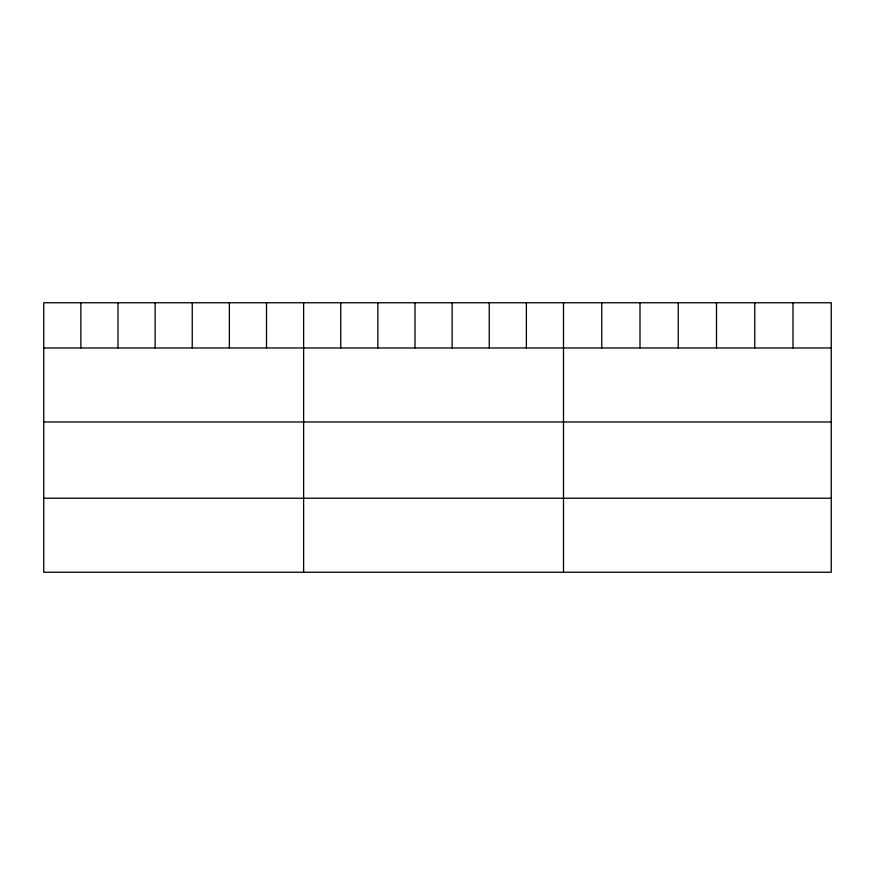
<?xml version="1.0" encoding="UTF-8"?>
<svg xmlns="http://www.w3.org/2000/svg" width="875" height="875" viewBox="0 0 875 875"><rect width="100%" height="100%" fill="white"/><g stroke="black" fill="none" stroke-linecap="round" stroke-linejoin="round"><path stroke-width="1.31" d="M831.25 347.966L831.25 572.239L43.75 572.239L43.75 302.761L831.25 302.761L831.25 347.966L43.75 347.966M43.75 421.969L831.25 421.969M43.75 498.225L831.25 498.225M793.002 302.761L793.002 347.966M754.753 302.761L754.753 347.966M716.505 302.761L716.505 347.966M678.245 302.761L678.245 347.966M639.997 302.761L639.997 347.966M601.748 302.761L601.748 347.966M563.5 302.761L563.5 572.239M526.378 302.761L526.378 347.966M489.245 302.761L489.245 347.966M452.123 302.761L452.123 347.966M415.002 302.761L415.002 347.966M377.88 302.761L377.88 347.966M340.747 302.761L340.747 347.966M303.625 302.761L303.625 572.239M266.503 302.761L266.503 347.966M229.37 302.761L229.37 347.966M192.248 302.761L192.248 347.966M155.127 302.761L155.127 347.966M118.005 302.761L118.005 347.966M80.872 302.761L80.872 347.966"/></g></svg>
